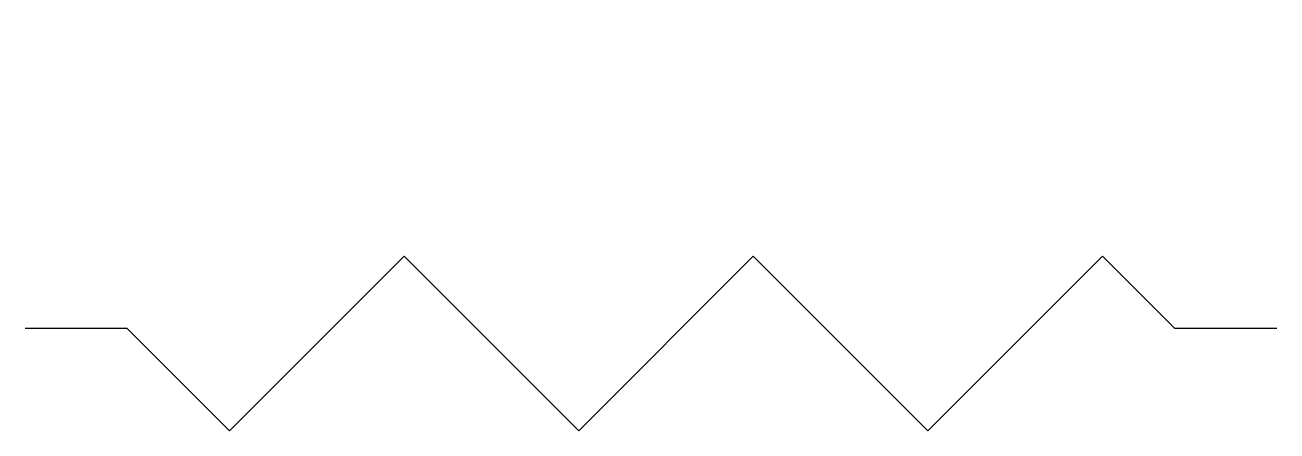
# Model space of a CAD drawing. Header units: millimetres. Extents: x 6.77 to 7.347, y 11.949 to 12.136.
import ezdxf

# ---------------------------------------------------------------- set-up
doc = ezdxf.new("R2010")
doc.units = ezdxf.units.MM
doc.header["$LTSCALE"] = 10
doc.layers.add('PORTAS', color=2, linetype='Continuous')

msp = doc.modelspace()

# ---------------------------------------------------------------- linework, layer by layer
at = {"layer": 'PORTAS', "color": 1}
msp.add_lwpolyline([(7.12948, 12.11718, 0, 0.0375, 0), (7.02948, 12.11718, 0, 0, 0), (6.91512, 12.11718, 0.0375, 0.0375, 0)], format="xyseb", dxfattribs=at)
at = {"layer": 'PORTAS', "color": 4}
msp.add_lwpolyline([(7.34736, 11.9961), (7.30021, 11.9961), (7.26688, 12.02943), (7.18641, 11.94896), (7.10593, 12.02943), (7.02546, 11.94896), (6.94499, 12.02943), (6.86451, 11.94896), (6.81737, 11.9961), (6.77023, 11.9961)], dxfattribs=at)

doc.saveas('drawing.dxf')
